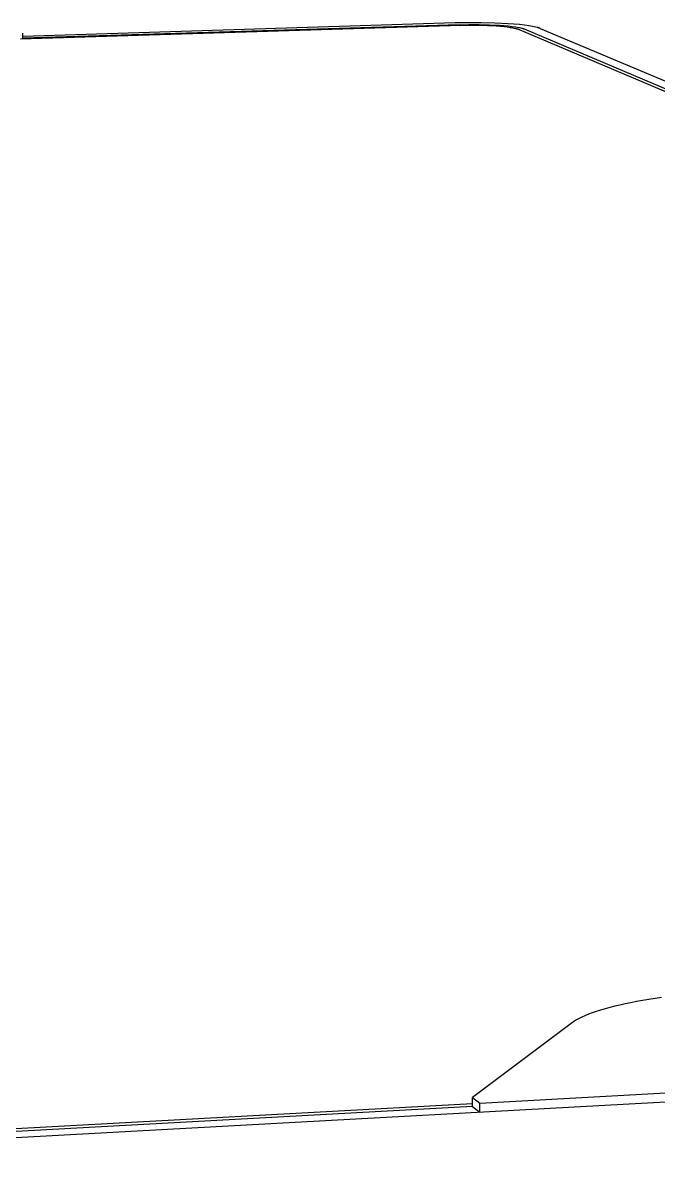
# Model space of a CAD drawing. Header units: millimetres. Extents: x 430 to 4403, y -1522 to 1254.
# Drawn here: x 1180.4 to 1284.6, y -381.9 to -195.9 of the extents above; entities that cross this region are included whole.
import ezdxf

# ---------------------------------------------------------------- set-up
doc = ezdxf.new("R2010")
doc.units = ezdxf.units.MM
doc.header["$MEASUREMENT"] = 0
doc.layers.add('Utwórz2D linie widoczne', color=7, linetype='Continuous', true_color=0x000000)

msp = doc.modelspace()

# ---------------------------------------------------------------- linework, layer by layer
at = {"layer": 'Utwórz2D linie widoczne'}
for p, q in [((1252.29, -196.36), (1180.05, -198.61)), ((1251.33, -195.95), (1180.41, -198.15)), ((1252.01, -196.24), (1180.41, -198.47)), ((1253.38, -195.91), (1251.33, -195.95)), ((1252.01, -196.24), (1253.58, -196.21)), ((1252.29, -196.36), (1253.66, -196.33)), ((1255.58, -195.91), (1253.38, -195.91)), ((1253.58, -196.21), (1255.26, -196.21)), ((1253.66, -196.33), (1255.13, -196.33)), ((1255.13, -196.33), (1256.63, -196.37)), ((1255.26, -196.21), (1256.97, -196.25)), ((1257.83, -195.96), (1255.58, -195.91)), ((1256.63, -196.37), (1258.05, -196.44)), ((1256.97, -196.25), (1258.6, -196.34)), ((1259.96, -196.07), (1257.83, -195.96)), ((1258.05, -196.44), (1258.71, -196.49)), ((1258.6, -196.34), (1259.35, -196.39)), ((1258.71, -196.49), (1259.32, -196.54)), ((1259.32, -196.54), (1259.87, -196.61)), ((1259.35, -196.39), (1260.05, -196.45)), ((1259.87, -196.61), (1260.35, -196.67)), ((1260.95, -196.14), (1259.96, -196.07)), ((1260.05, -196.45), (1260.68, -196.52)), ((1260.35, -196.67), (1260.57, -196.71)), ((1260.57, -196.71), (1260.77, -196.74)), ((1260.68, -196.52), (1261.23, -196.6)), ((1260.77, -196.74), (1260.95, -196.78)), ((1261.86, -196.22), (1260.95, -196.14)), ((1260.95, -196.78), (1261.11, -196.82)), ((1261.11, -196.82), (1261.26, -196.85)), ((1261.23, -196.6), (1261.48, -196.64)), ((1261.26, -196.85), (1261.32, -196.87)), ((1261.32, -196.87), (1261.39, -196.89)), ((1261.39, -196.89), (1261.44, -196.91)), ((1261.44, -196.91), (1261.5, -196.93)), ((1261.48, -196.64), (1261.7, -196.68)), ((1261.5, -196.93), (1261.55, -196.94)), ((1261.55, -196.94), (1261.59, -196.96)), ((1622.17, -350.19), (1261.59, -196.96)), ((1261.7, -196.68), (1261.91, -196.72)), ((1262.69, -196.31), (1261.86, -196.22)), ((1261.91, -196.72), (1262.1, -196.76)), ((1262.1, -196.76), (1262.26, -196.8)), ((1262.26, -196.8), (1262.34, -196.82)), ((1262.34, -196.82), (1262.41, -196.85)), ((1262.41, -196.85), (1262.47, -196.87)), ((1262.47, -196.87), (1262.54, -196.89)), ((1262.54, -196.89), (1262.59, -196.91)), ((1262.59, -196.91), (1262.64, -196.93)), ((1262.64, -196.93), (1623.88, -350.09)), ((1263.41, -196.41), (1262.69, -196.31)), ((1263.74, -196.47), (1263.41, -196.41)), ((1264.03, -196.52), (1263.74, -196.47)), ((1264.31, -196.57), (1264.03, -196.52)), ((1264.55, -196.63), (1264.31, -196.57)), ((1264.77, -196.68), (1264.55, -196.63)), ((1264.87, -196.71), (1264.77, -196.68)), ((1264.96, -196.74), (1264.87, -196.71)), ((1265.05, -196.76), (1264.96, -196.74)), ((1265.13, -196.79), (1265.05, -196.76)), ((1265.21, -196.82), (1265.13, -196.79)), ((1265.27, -196.85), (1265.21, -196.82)), ((1265.27, -196.85), (1628.17, -349.86)), ((1180.41, -198.46), (1180.41, -197.64)), ((1279.23, -356.84), (1278.35, -357.04)), ((1280.15, -356.65), (1279.23, -356.84)), ((1281.09, -356.47), (1280.15, -356.65)), ((1282.07, -356.3), (1281.09, -356.47)), ((1283.08, -356.13), (1282.07, -356.3)), ((1284.12, -355.97), (1283.08, -356.13)), ((1285.18, -355.82), (1284.12, -355.97)), ((1272.61, -358.8), (1272.08, -359.04)), ((1273.19, -358.56), (1272.61, -358.8)), ((1273.81, -358.33), (1273.19, -358.56)), ((1274.48, -358.1), (1273.81, -358.33)), ((1275.18, -357.88), (1274.48, -358.1)), ((1275.91, -357.66), (1275.18, -357.88)), ((1276.69, -357.45), (1275.91, -357.66)), ((1277.5, -357.24), (1276.69, -357.45)), ((1278.35, -357.04), (1277.5, -357.24)), ((1270.35, -360.05), (1254.17, -372.2)), ((1255.36, -373.13), (1499.67, -359.72)), ((1270.72, -359.79), (1270.35, -360.05)), ((1271.13, -359.54), (1270.72, -359.79)), ((1271.58, -359.29), (1271.13, -359.54)), ((1272.08, -359.04), (1271.58, -359.29)), ((1123.53, -381.85), (1379.53, -367.75)), ((1122.21, -380.42), (1254.17, -373.17)), ((1122.59, -380.83), (1254.17, -373.6)), ((1254.17, -373.66), (1254.17, -372.2)), ((1254.17, -372.2), (1255.36, -373.13)), ((1254.17, -373.66), (1255.36, -374.59)), ((1255.36, -374.59), (1255.36, -373.13))]:
    msp.add_line(p, q, dxfattribs=at)

doc.saveas('drawing.dxf')
